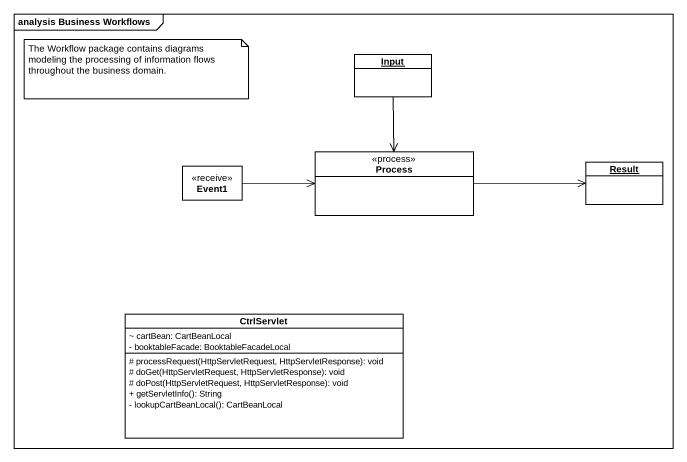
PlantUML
@startuml
mainframe analysis Business Workflows
hide circle
hide empty members
skinparam classAttributeIconSize 0
object Input
class Event1 <<receive>>
class "Process" as Process_ <<process>>
object Result
class CtrlServlet {
  ~ cartBean: CartBeanLocal
  - booktableFacade: BooktableFacadeLocal
  # processRequest(HttpServletRequest, HttpServletResponse): void
  # doGet(HttpServletRequest, HttpServletResponse): void
  # doPost(HttpServletRequest, HttpServletResponse): void
  + getServletInfo(): String
  - lookupCartBeanLocal(): CartBeanLocal
}
Input --> Process_
Event1 -right-> Process_
Process_ -right-> Result
note as N1
  The Workflow package contains diagrams modeling the processing of information flows throughout the business domain.
end note
@enduml
